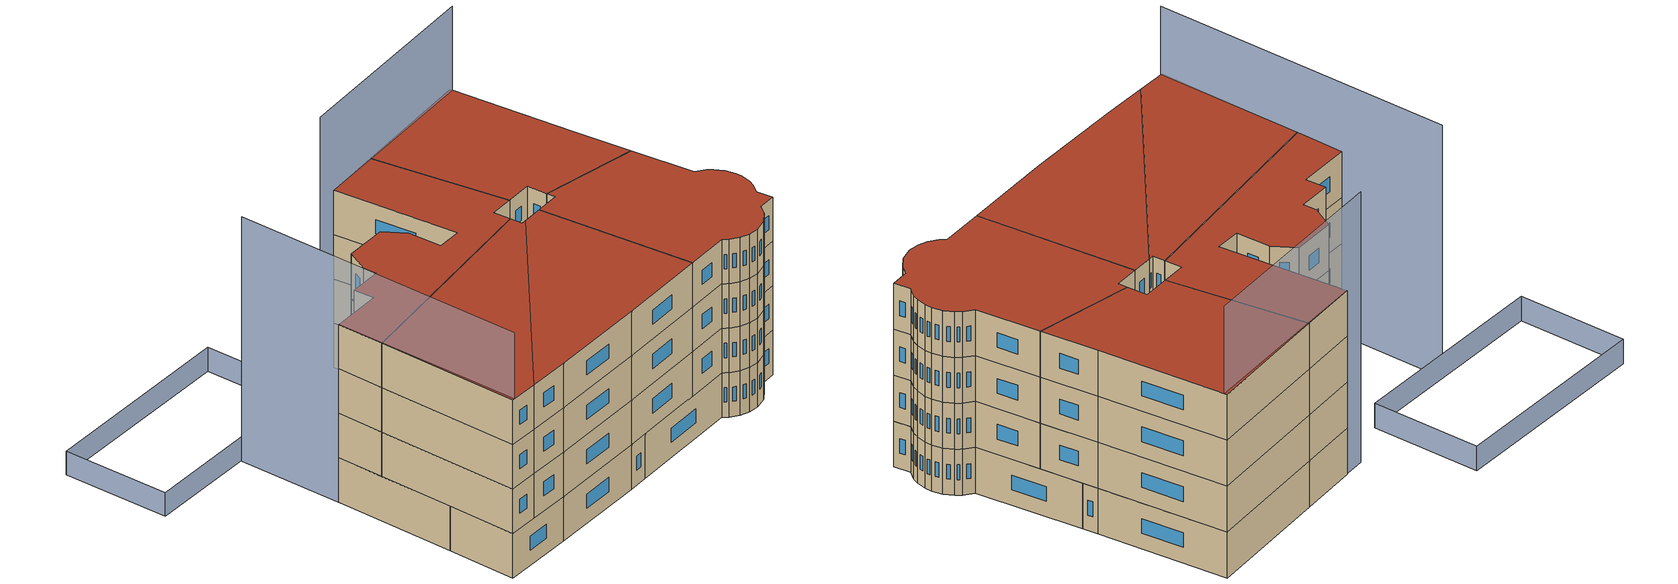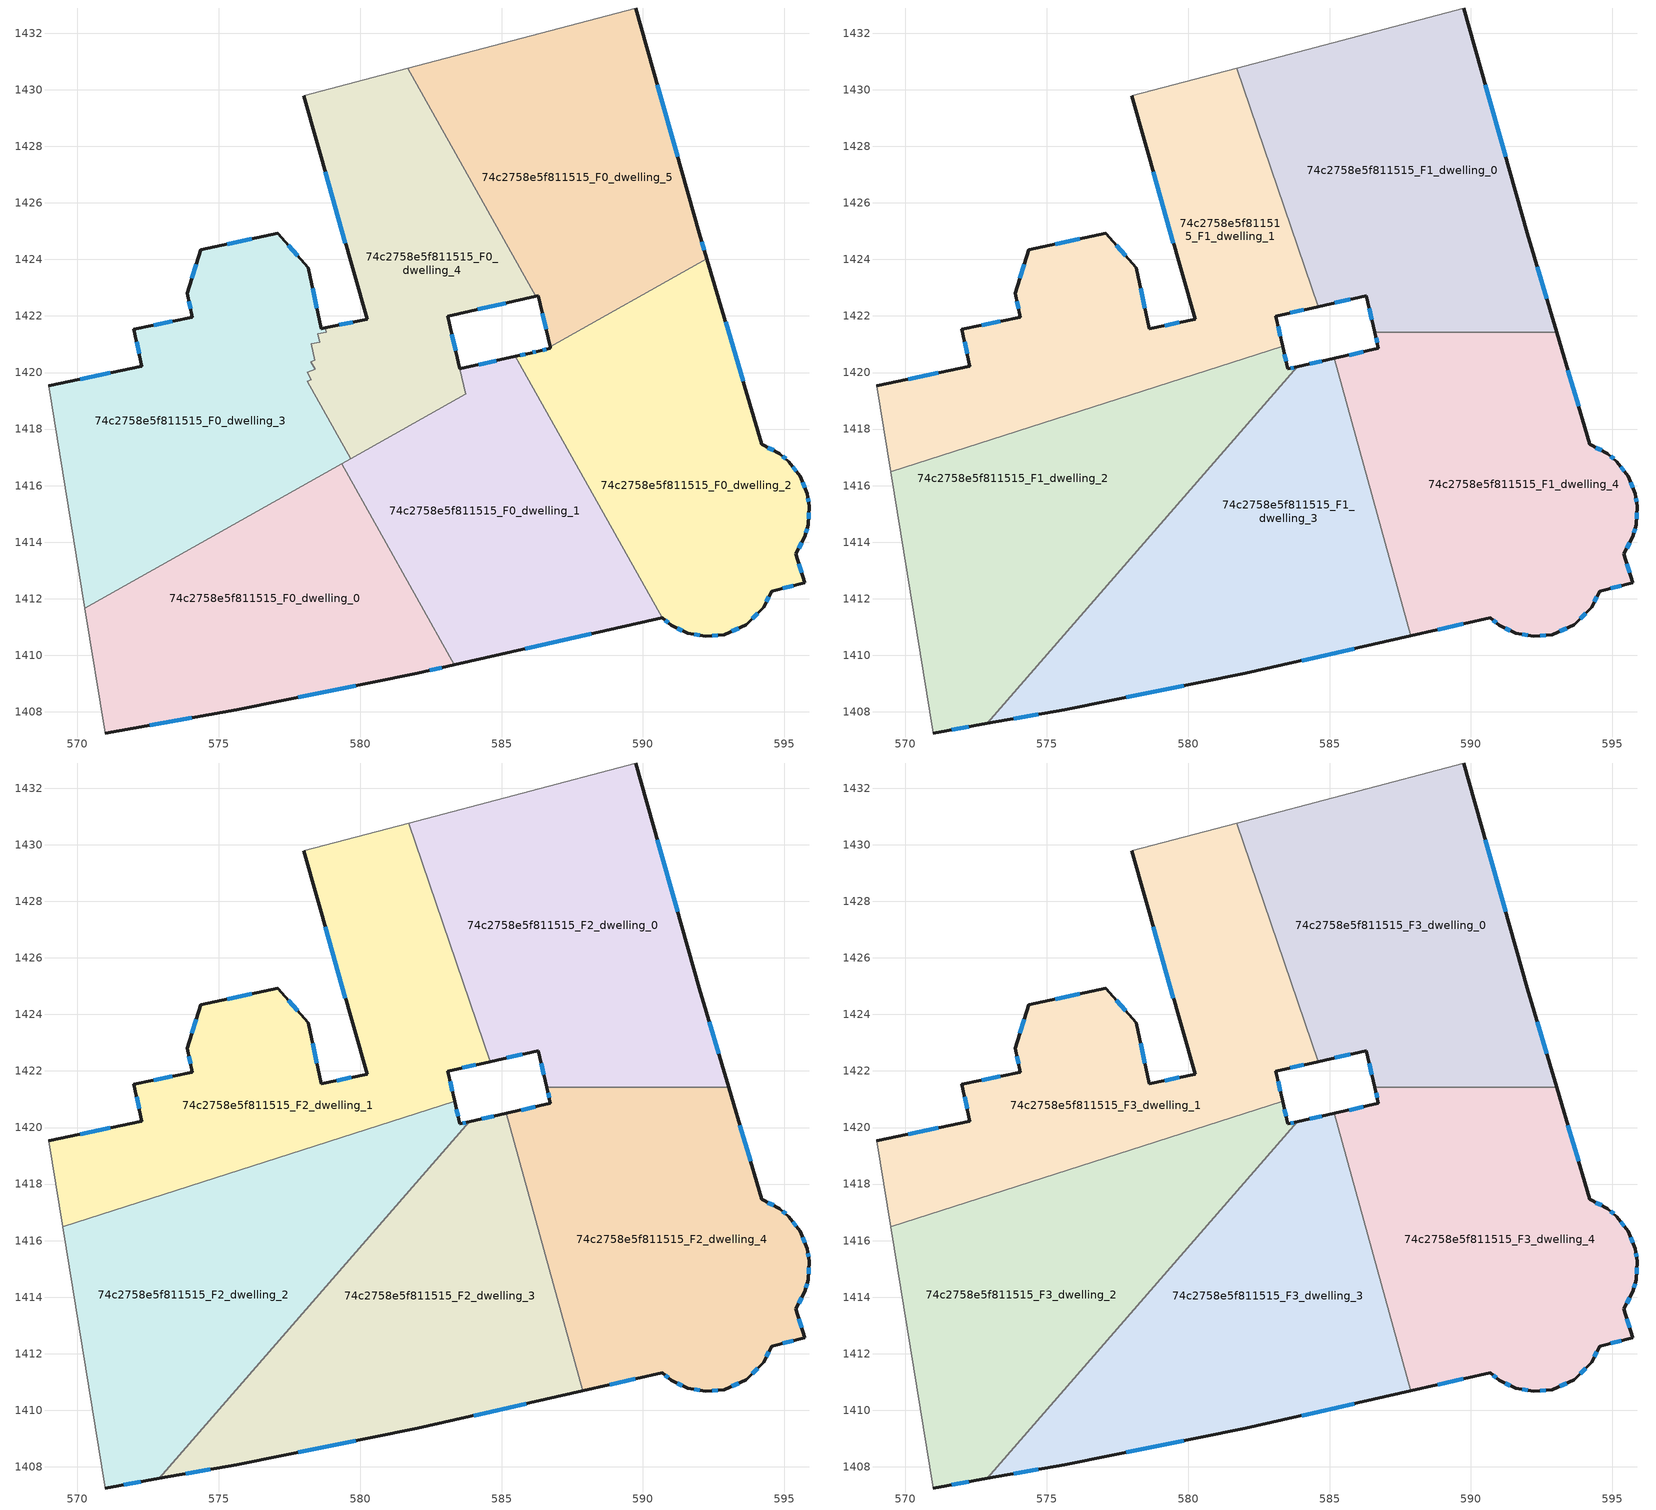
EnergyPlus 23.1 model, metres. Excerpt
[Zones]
74c2758e5f811515_F0_dwelling_0
 floor ground (EU_floor_Construction): 579.34,1416.77 583.33,1409.66 582.02,1409.36 575.63,1408.08 570.98,1407.25 570.26,1411.67 z0
 wall outside (EU_wall_Construction): 570.98,1407.25 575.63,1408.08 582.02,1409.36 583.33,1409.66 z0:3
 wall adiabatic (EU_wall_Construction): 570.26,1411.67 570.98,1407.25 z0:3
 wall to 74c2758e5f811515_F0_dwelling_1 (EU_wall_Construction): 583.33,1409.66 579.34,1416.77 z0:3
 wall to 74c2758e5f811515_F0_dwelling_3 (EU_wall_Construction): 579.34,1416.77 570.26,1411.67 z0:3
 window (EU_Window_Construction): 582.46,1409.46 582.88,1409.56 / 577.81,1408.51 579.85,1408.92 / 572.56,1407.53 574.05,1407.8 z1.02:1.98
74c2758e5f811515_F0_dwelling_1
 floor ground (EU_floor_Construction): 585.64,1420.3 590.68,1411.33 583.33,1409.66 579.34,1416.77 583.72,1419.23 583.52,1420.13 585.49,1420.57 z0
 wall outside (EU_wall_Construction): 583.33,1409.66 590.68,1411.33 / 585.49,1420.57 583.52,1420.13 z0:3
 wall to 74c2758e5f811515_F0_dwelling_2 (EU_wall_Construction): 590.68,1411.33 585.64,1420.3 585.49,1420.57 z0:3
 wall to 74c2758e5f811515_F0_dwelling_4 (EU_wall_Construction): 583.52,1420.13 583.72,1419.23 579.66,1416.95 z0:3
 wall to 74c2758e5f811515_F0_dwelling_3 (EU_wall_Construction): 579.66,1416.95 579.34,1416.77 z0:3
 window (EU_Window_Construction): 585.83,1410.23 588.18,1410.76 / 584.82,1420.42 584.19,1420.28 z1.02:1.98
74c2758e5f811515_F0_dwelling_2
 floor ground (EU_floor_Construction): 592.26,1424.03 594.21,1417.46 594.83,1417.13 595.17,1416.85 595.56,1416.33 595.81,1415.71 595.88,1415.27 595.84,1414.61 595.72,1414.19 595.4,1413.59 595.72,1412.56 594.55,1412.27 594.27,1411.69 593.66,1411.08 592.87,1410.73 592.22,1410.67 591.59,1410.78 591.01,1411.06 590.68,1411.33 585.49,1420.57 586.01,1420.69 586.3,1420.76 586.73,1420.85 586.71,1420.91 z0
 wall outside (EU_wall_Construction): 586.71,1420.91 586.73,1420.85 586.3,1420.76 586.01,1420.69 585.49,1420.57 / 590.68,1411.33 591.01,1411.06 591.59,1410.78 592.22,1410.67 592.87,1410.73 593.66,1411.08 594.27,1411.69 594.55,1412.27 595.72,1412.56 595.4,1413.59 595.72,1414.19 595.84,1414.61 595.88,1415.27 595.81,1415.71 595.56,1416.33 595.17,1416.85 594.83,1417.13 594.21,1417.46 592.26,1424.03 z0:3
 wall to 74c2758e5f811515_F0_dwelling_5 (EU_wall_Construction): 592.26,1424.03 586.71,1420.91 z0:3
 window (EU_Window_Construction): 585.83,1420.65 585.66,1420.61 / 586.2,1420.73 586.11,1420.71 / 586.58,1420.82 586.45,1420.79 / 593.55,1419.69 592.92,1421.79 / 594.62,1417.24 594.42,1417.35 / 595.05,1416.95 594.94,1417.04 / 595.43,1416.5 595.3,1416.67 / 595.72,1415.92 595.65,1416.12 / 595.86,1415.42 595.83,1415.56 / 595.86,1414.84 595.87,1415.05 / 595.76,1414.33 595.8,1414.47 / 595.51,1413.79 595.61,1413.98 / 595.61,1412.91 595.51,1413.24 / 594.95,1412.37 595.32,1412.46 / 594.36,1411.89 594.45,1412.07 / 593.86,1411.29 594.06,1411.49 / 593.14,1410.85 593.39,1410.96 / 592.44,1410.69 592.65,1410.71 / 591.81,1410.74 592.01,1410.71 / 591.21,1410.96 591.39,1410.87 / 590.79,1411.24 590.89,1411.15 z1.02:1.98
74c2758e5f811515_F0_dwelling_3
 floor ground (EU_floor_Construction): 578.16,1423.71 578.62,1421.55 578.76,1421.58 578.79,1421.43 578.5,1421.37 578.56,1421.07 578.27,1421.01 578.39,1420.43 578.26,1420.38 578.4,1420.11 578.12,1420 578.27,1419.74 578.13,1419.69 579.66,1416.95 570.26,1411.67 568.98,1419.53 572.27,1420.22 572,1421.53 574.06,1421.96 573.88,1422.8 574.37,1424.35 577.09,1424.92 z0
 wall outside (EU_wall_Construction): 578.76,1421.58 578.62,1421.55 578.16,1423.71 577.09,1424.92 574.37,1424.35 573.88,1422.8 574.06,1421.96 572,1421.53 572.27,1420.22 568.98,1419.53 z0:3
 wall to 74c2758e5f811515_F0_dwelling_4 (EU_wall_Construction): 579.66,1416.95 578.13,1419.69 578.27,1419.74 578.12,1420 578.4,1420.11 578.26,1420.38 578.39,1420.43 578.27,1421.01 578.56,1421.07 578.5,1421.37 578.79,1421.43 578.76,1421.58 z0:3
 wall adiabatic (EU_wall_Construction): 568.98,1419.53 570.26,1411.67 z0:3
 window (EU_Window_Construction): 574.2,1423.82 574.05,1423.33 / 576.16,1424.73 575.29,1424.54 / 577.8,1424.12 577.46,1424.51 / 578.46,1422.28 578.32,1422.97 / 571.15,1419.99 570.1,1419.77 / 572.09,1421.08 572.18,1420.67 / 573.36,1421.81 572.7,1421.67 / 573.94,1422.52 574,1422.25 z1.02:1.98
74c2758e5f811515_F0_dwelling_4
 floor ground (EU_floor_Construction): 581.68,1430.76 586.21,1422.69 583.1,1422 583.72,1419.23 579.66,1416.95 578.13,1419.69 578.27,1419.74 578.12,1420 578.4,1420.11 578.26,1420.38 578.39,1420.43 578.27,1421.01 578.56,1421.07 578.5,1421.37 578.79,1421.43 578.76,1421.58 580.24,1421.89 578,1429.79 z0
 wall outside (EU_wall_Construction): 578,1429.79 580.24,1421.89 578.76,1421.58 / 583.52,1420.13 583.1,1422 586.21,1422.69 z0:3
 wall adiabatic (EU_wall_Construction): 581.68,1430.76 578,1429.79 z0:3
 wall to 74c2758e5f811515_F0_dwelling_5 (EU_wall_Construction): 586.21,1422.69 581.68,1430.76 z0:3
 window (EU_Window_Construction): 579.74,1421.78 579.27,1421.68 / 578.76,1427.1 579.48,1424.58 / 584.16,1422.23 585.15,1422.46 / 583.38,1420.76 583.24,1421.36 z1.02:1.98
74c2758e5f811515_F0_dwelling_5
 floor ground (EU_floor_Construction): 589.75,1432.89 591.99,1424.93 592.26,1424.03 586.71,1420.91 586.31,1422.71 586.21,1422.69 581.68,1430.76 z0
 wall outside (EU_wall_Construction): 592.26,1424.03 591.99,1424.93 589.75,1432.89 / 586.21,1422.69 586.31,1422.71 586.71,1420.91 z0:3
 wall adiabatic (EU_wall_Construction): 589.75,1432.89 581.68,1430.76 z0:3
 window (EU_Window_Construction): 591.23,1427.64 590.51,1430.18 / 592.17,1424.33 592.09,1424.62 / 586.44,1422.1 586.57,1421.52 z1.02:1.98
74c2758e5f811515_F1_dwelling_0
 floor to 74c2758e5f811515_F0_dwelling_5 (EU_floor_Construction): 589.75,1432.89 591.99,1424.93 592.26,1424.02 587.63,1421.42 586.6,1421.42 586.31,1422.71 586.21,1422.69 581.77,1430.6 581.71,1430.77 z3
 floor to 74c2758e5f811515_F0_dwelling_2 (EU_floor_Construction): 592.26,1424.02 593.03,1421.42 587.63,1421.42 z3
 floor to 74c2758e5f811515_F0_dwelling_4 (EU_floor_Construction): 581.77,1430.6 586.21,1422.69 584.6,1422.33 z3
 wall outside (EU_wall_Construction): 593.03,1421.42 591.99,1424.93 589.75,1432.89 / 584.6,1422.33 586.31,1422.71 586.6,1421.42 z3:6
 wall to 74c2758e5f811515_F1_dwelling_4 (EU_wall_Construction): 586.6,1421.42 593.03,1421.42 z3:6
 wall to 74c2758e5f811515_F1_dwelling_1 (EU_wall_Construction): 581.71,1430.77 584.6,1422.33 z3:6
 wall adiabatic (EU_wall_Construction): 589.75,1432.89 581.71,1430.77 z3:6
 window (EU_Window_Construction): 592.68,1422.62 592.35,1423.74 / 586.4,1422.27 586.5,1421.86 / 585.18,1422.46 585.72,1422.58 / 591.23,1427.64 590.51,1430.18 z4.02:4.98
74c2758e5f811515_F1_dwelling_1
 floor to 74c2758e5f811515_F0_dwelling_4 (EU_floor_Construction): 581.77,1430.6 584.6,1422.33 583.1,1422 583.34,1420.92 578.33,1419.32 578.13,1419.69 578.27,1419.74 578.12,1420 578.4,1420.11 578.26,1420.38 578.39,1420.43 578.27,1421.01 578.56,1421.07 578.5,1421.37 578.79,1421.43 578.76,1421.58 580.24,1421.89 578,1429.79 581.68,1430.76 z3
 floor to 74c2758e5f811515_F0_dwelling_3 (EU_floor_Construction): 578.16,1423.71 578.62,1421.55 578.76,1421.58 578.79,1421.43 578.5,1421.37 578.56,1421.07 578.27,1421.01 578.39,1420.43 578.26,1420.38 578.4,1420.11 578.12,1420 578.27,1419.74 578.13,1419.69 578.33,1419.32 569.47,1416.5 568.98,1419.53 572.27,1420.22 572,1421.53 574.06,1421.96 573.88,1422.8 574.37,1424.35 577.09,1424.92 z3
 wall outside (EU_wall_Construction): 578,1429.79 580.24,1421.89 578.62,1421.55 578.16,1423.71 577.09,1424.92 574.37,1424.35 573.88,1422.8 574.06,1421.96 572,1421.53 572.27,1420.22 568.98,1419.53 / 583.34,1420.92 583.1,1422 584.6,1422.33 z3:6
 wall adiabatic (EU_wall_Construction): 581.71,1430.77 578,1429.79 / 568.98,1419.53 569.47,1416.5 z3:6
 wall to 74c2758e5f811515_F1_dwelling_2 (EU_wall_Construction): 569.47,1416.5 583.34,1420.92 z3:6
 window (EU_Window_Construction): 572.09,1421.08 572.18,1420.67 / 573.36,1421.81 572.7,1421.67 / 573.94,1422.52 574,1422.25 / 574.2,1423.82 574.05,1423.33 / 576.16,1424.73 575.29,1424.54 / 577.8,1424.12 577.46,1424.51 / 578.46,1422.28 578.32,1422.97 / 579.69,1421.77 579.17,1421.66 / 578.76,1427.1 579.48,1424.58 / 583.61,1422.11 584.09,1422.22 / 583.26,1421.29 583.18,1421.63 / 571.15,1419.99 570.1,1419.77 z4.02:4.98
74c2758e5f811515_F1_dwelling_2
 floor to 74c2758e5f811515_F0_dwelling_0 (EU_floor_Construction): 579.34,1416.77 579.94,1415.7 572.89,1407.59 570.98,1407.25 570.26,1411.67 z3
 floor to 74c2758e5f811515_F0_dwelling_4 (EU_floor_Construction): 583.34,1420.92 583.57,1419.88 582.32,1418.44 579.66,1416.95 578.33,1419.32 z3
 floor to 74c2758e5f811515_F0_dwelling_1 (EU_floor_Construction): 582.32,1418.44 579.94,1415.7 579.34,1416.77 z3; 583.85,1420.2 583.58,1419.89 583.52,1420.13 z3
 floor to 74c2758e5f811515_F0_dwelling_3 (EU_floor_Construction): 578.33,1419.32 579.66,1416.95 570.26,1411.67 569.47,1416.5 z3
 wall outside (EU_wall_Construction): 583.85,1420.2 583.52,1420.13 583.34,1420.92 / 570.98,1407.25 572.89,1407.59 z3:6
 wall to 74c2758e5f811515_F1_dwelling_3 (EU_wall_Construction): 572.89,1407.59 583.85,1420.2 z3:6
 wall adiabatic (EU_wall_Construction): 569.47,1416.5 570.98,1407.25 z3:6
 window (EU_Window_Construction): 583.46,1420.4 583.4,1420.65 / 583.74,1420.17 583.63,1420.15 / 571.63,1407.37 572.24,1407.47 z4.02:4.98
74c2758e5f811515_F1_dwelling_3
 floor to 74c2758e5f811515_F0_dwelling_1 (EU_floor_Construction): 585.17,1420.5 587.87,1410.69 583.33,1409.66 579.94,1415.7 582.32,1418.44 583.72,1419.23 583.58,1419.89 583.85,1420.2 z3
 floor to 74c2758e5f811515_F0_dwelling_0 (EU_floor_Construction): 579.94,1415.7 583.33,1409.66 582.02,1409.36 575.63,1408.08 572.89,1407.59 z3
 floor to 74c2758e5f811515_F0_dwelling_4 (EU_floor_Construction): 583.57,1419.88 583.72,1419.23 582.32,1418.44 z3
 wall outside (EU_wall_Construction): 572.89,1407.59 575.63,1408.08 582.02,1409.36 587.87,1410.69 / 585.17,1420.5 583.85,1420.2 z3:6
 wall to 74c2758e5f811515_F1_dwelling_4 (EU_wall_Construction): 587.87,1410.69 585.17,1420.5 z3:6
 window (EU_Window_Construction): 573.82,1407.76 574.7,1407.91 / 584.72,1420.4 584.3,1420.3 / 584.01,1409.81 585.88,1410.24 / 577.81,1408.51 579.85,1408.92 z4.02:4.98
74c2758e5f811515_F1_dwelling_4
 floor to 74c2758e5f811515_F0_dwelling_2 (EU_floor_Construction): 593.03,1421.42 594.21,1417.46 594.83,1417.13 595.17,1416.85 595.56,1416.33 595.81,1415.71 595.88,1415.27 595.84,1414.61 595.72,1414.19 595.4,1413.59 595.72,1412.56 594.55,1412.27 594.27,1411.69 593.66,1411.08 592.87,1410.73 592.22,1410.67 591.59,1410.78 591.01,1411.06 590.68,1411.33 585.49,1420.57 586.01,1420.69 586.3,1420.76 586.73,1420.85 586.71,1420.91 587.63,1421.42 z3
 floor to 74c2758e5f811515_F0_dwelling_5 (EU_floor_Construction): 587.63,1421.42 586.71,1420.91 586.6,1421.42 z3
 floor to 74c2758e5f811515_F0_dwelling_1 (EU_floor_Construction): 585.64,1420.3 590.68,1411.33 587.87,1410.69 585.17,1420.5 585.49,1420.57 z3
 wall outside (EU_wall_Construction): 587.87,1410.69 590.68,1411.33 591.01,1411.06 591.59,1410.78 592.22,1410.67 592.87,1410.73 593.66,1411.08 594.27,1411.69 594.55,1412.27 595.72,1412.56 595.4,1413.59 595.72,1414.19 595.84,1414.61 595.88,1415.27 595.81,1415.71 595.56,1416.33 595.17,1416.85 594.83,1417.13 594.21,1417.46 593.03,1421.42 / 586.6,1421.42 586.73,1420.85 585.17,1420.5 z3:6
 window (EU_Window_Construction): 591.81,1410.74 592.01,1410.71 / 591.21,1410.96 591.39,1410.87 / 590.79,1411.24 590.89,1411.15 / 588.83,1410.91 589.72,1411.11 / 586.2,1420.73 585.7,1420.62 / 586.64,1421.23 586.68,1421.05 / 593.81,1418.81 593.43,1420.07 / 594.62,1417.24 594.42,1417.35 / 595.05,1416.95 594.94,1417.04 / 595.43,1416.5 595.3,1416.67 / 595.72,1415.92 595.65,1416.12 / 595.86,1415.42 595.83,1415.56 / 595.86,1414.84 595.87,1415.05 / 595.76,1414.33 595.8,1414.47 / 595.51,1413.79 595.61,1413.98 / 595.61,1412.91 595.51,1413.24 / 594.95,1412.37 595.32,1412.46 / 594.36,1411.89 594.45,1412.07 / 593.86,1411.29 594.06,1411.49 / 593.14,1410.85 593.39,1410.96 / 592.44,1410.69 592.65,1410.71 z4.02:4.98
74c2758e5f811515_F2_dwelling_0
 floor to 74c2758e5f811515_F1_dwelling_0 (EU_floor_Construction): 589.75,1432.89 591.99,1424.93 593.03,1421.42 586.6,1421.42 586.31,1422.71 584.6,1422.33 581.71,1430.77 z6
 wall outside (EU_wall_Construction): 593.03,1421.42 591.99,1424.93 589.75,1432.89 / 584.6,1422.33 586.31,1422.71 586.6,1421.42 z6:9
 wall to 74c2758e5f811515_F2_dwelling_4 (EU_wall_Construction): 586.6,1421.42 593.03,1421.42 z6:9
 wall to 74c2758e5f811515_F2_dwelling_1 (EU_wall_Construction): 581.71,1430.77 584.6,1422.33 z6:9
 wall adiabatic (EU_wall_Construction): 589.75,1432.89 581.71,1430.77 z6:9
 window (EU_Window_Construction): 592.68,1422.62 592.35,1423.74 / 586.4,1422.27 586.5,1421.86 / 585.18,1422.46 585.72,1422.58 / 591.23,1427.64 590.51,1430.18 z7.02:7.98
74c2758e5f811515_F2_dwelling_1
 floor to 74c2758e5f811515_F1_dwelling_1 (EU_floor_Construction): 581.71,1430.77 584.6,1422.33 583.1,1422 583.34,1420.92 569.47,1416.5 568.98,1419.53 572.27,1420.22 572,1421.53 574.06,1421.96 573.88,1422.8 574.37,1424.35 577.09,1424.92 578.16,1423.71 578.62,1421.55 580.24,1421.89 578,1429.79 z6
 wall outside (EU_wall_Construction): 578,1429.79 580.24,1421.89 578.62,1421.55 578.16,1423.71 577.09,1424.92 574.37,1424.35 573.88,1422.8 574.06,1421.96 572,1421.53 572.27,1420.22 568.98,1419.53 / 583.34,1420.92 583.1,1422 584.6,1422.33 z6:9
 wall adiabatic (EU_wall_Construction): 581.71,1430.77 578,1429.79 / 568.98,1419.53 569.47,1416.5 z6:9
 wall to 74c2758e5f811515_F2_dwelling_2 (EU_wall_Construction): 569.47,1416.5 583.34,1420.92 z6:9
 window (EU_Window_Construction): 572.09,1421.08 572.18,1420.67 / 573.36,1421.81 572.7,1421.67 / 573.94,1422.52 574,1422.25 / 574.2,1423.82 574.05,1423.33 / 576.16,1424.73 575.29,1424.54 / 577.8,1424.12 577.46,1424.51 / 578.46,1422.28 578.32,1422.97 / 579.69,1421.77 579.17,1421.66 / 578.76,1427.1 579.48,1424.58 / 583.61,1422.11 584.09,1422.22 / 583.26,1421.29 583.18,1421.63 / 571.15,1419.99 570.1,1419.77 z7.02:7.98
74c2758e5f811515_F2_dwelling_2
 floor to 74c2758e5f811515_F1_dwelling_2 (EU_floor_Construction): 583.34,1420.92 583.52,1420.13 583.85,1420.2 572.89,1407.59 570.98,1407.25 569.47,1416.5 z6
 wall outside (EU_wall_Construction): 583.85,1420.2 583.52,1420.13 583.34,1420.92 / 570.98,1407.25 572.89,1407.59 z6:9
 wall to 74c2758e5f811515_F2_dwelling_3 (EU_wall_Construction): 572.89,1407.59 583.85,1420.2 z6:9
 wall adiabatic (EU_wall_Construction): 569.47,1416.5 570.98,1407.25 z6:9
 window (EU_Window_Construction): 583.46,1420.4 583.4,1420.65 / 583.74,1420.17 583.63,1420.15 / 571.63,1407.37 572.24,1407.47 z7.02:7.98
74c2758e5f811515_F2_dwelling_3
 floor to 74c2758e5f811515_F1_dwelling_3 (EU_floor_Construction): 585.17,1420.5 587.87,1410.69 582.02,1409.36 575.63,1408.08 572.89,1407.59 583.85,1420.2 z6
 wall outside (EU_wall_Construction): 572.89,1407.59 575.63,1408.08 582.02,1409.36 587.87,1410.69 / 585.17,1420.5 583.85,1420.2 z6:9
 wall to 74c2758e5f811515_F2_dwelling_4 (EU_wall_Construction): 587.87,1410.69 585.17,1420.5 z6:9
 window (EU_Window_Construction): 573.82,1407.76 574.7,1407.91 / 584.72,1420.4 584.3,1420.3 / 584.01,1409.81 585.88,1410.24 / 577.81,1408.51 579.85,1408.92 z7.02:7.98
74c2758e5f811515_F2_dwelling_4
 floor to 74c2758e5f811515_F1_dwelling_4 (EU_floor_Construction): 593.03,1421.42 594.21,1417.46 594.83,1417.13 595.17,1416.85 595.56,1416.33 595.81,1415.71 595.88,1415.27 595.84,1414.61 595.72,1414.19 595.4,1413.59 595.72,1412.56 594.55,1412.27 594.27,1411.69 593.66,1411.08 592.87,1410.73 592.22,1410.67 591.59,1410.78 591.01,1411.06 590.68,1411.33 587.87,1410.69 585.17,1420.5 586.73,1420.85 586.6,1421.42 z6
 wall outside (EU_wall_Construction): 587.87,1410.69 590.68,1411.33 591.01,1411.06 591.59,1410.78 592.22,1410.67 592.87,1410.73 593.66,1411.08 594.27,1411.69 594.55,1412.27 595.72,1412.56 595.4,1413.59 595.72,1414.19 595.84,1414.61 595.88,1415.27 595.81,1415.71 595.56,1416.33 595.17,1416.85 594.83,1417.13 594.21,1417.46 593.03,1421.42 / 586.6,1421.42 586.73,1420.85 585.17,1420.5 z6:9
 window (EU_Window_Construction): 591.81,1410.74 592.01,1410.71 / 591.21,1410.96 591.39,1410.87 / 590.79,1411.24 590.89,1411.15 / 588.83,1410.91 589.72,1411.11 / 586.2,1420.73 585.7,1420.62 / 586.64,1421.23 586.68,1421.05 / 593.81,1418.81 593.43,1420.07 / 594.62,1417.24 594.42,1417.35 / 595.05,1416.95 594.94,1417.04 / 595.43,1416.5 595.3,1416.67 / 595.72,1415.92 595.65,1416.12 / 595.86,1415.42 595.83,1415.56 / 595.86,1414.84 595.87,1415.05 / 595.76,1414.33 595.8,1414.47 / 595.51,1413.79 595.61,1413.98 / 595.61,1412.91 595.51,1413.24 / 594.95,1412.37 595.32,1412.46 / 594.36,1411.89 594.45,1412.07 / 593.86,1411.29 594.06,1411.49 / 593.14,1410.85 593.39,1410.96 / 592.44,1410.69 592.65,1410.71 z7.02:7.98
74c2758e5f811515_F3_dwelling_0
 floor to 74c2758e5f811515_F2_dwelling_0 (EU_floor_Construction): 589.75,1432.89 591.99,1424.93 593.03,1421.42 586.6,1421.42 586.31,1422.71 584.6,1422.33 581.71,1430.77 z9
 wall outside (EU_wall_Construction): 593.03,1421.42 591.99,1424.93 589.75,1432.89 / 584.6,1422.33 586.31,1422.71 586.6,1421.42 z9:12
 wall to 74c2758e5f811515_F3_dwelling_4 (EU_wall_Construction): 586.6,1421.42 593.03,1421.42 z9:12
 wall to 74c2758e5f811515_F3_dwelling_1 (EU_wall_Construction): 581.71,1430.77 584.6,1422.33 z9:12
 wall adiabatic (EU_wall_Construction): 589.75,1432.89 581.71,1430.77 z9:12
 window (EU_Window_Construction): 592.68,1422.62 592.35,1423.74 / 586.4,1422.27 586.5,1421.86 / 585.18,1422.46 585.72,1422.58 / 591.23,1427.64 590.51,1430.18 z10.02:10.98
 roof outside (EU_roof_Construction): 593.03,1421.42 591.99,1424.93 589.75,1432.89 581.71,1430.77 584.6,1422.33 586.31,1422.71 586.6,1421.42 z12
74c2758e5f811515_F3_dwelling_1
 floor to 74c2758e5f811515_F2_dwelling_1 (EU_floor_Construction): 581.71,1430.77 584.6,1422.33 583.1,1422 583.34,1420.92 569.47,1416.5 568.98,1419.53 572.27,1420.22 572,1421.53 574.06,1421.96 573.88,1422.8 574.37,1424.35 577.09,1424.92 578.16,1423.71 578.62,1421.55 580.24,1421.89 578,1429.79 z9
 wall outside (EU_wall_Construction): 578,1429.79 580.24,1421.89 578.62,1421.55 578.16,1423.71 577.09,1424.92 574.37,1424.35 573.88,1422.8 574.06,1421.96 572,1421.53 572.27,1420.22 568.98,1419.53 / 583.34,1420.92 583.1,1422 584.6,1422.33 z9:12
 wall adiabatic (EU_wall_Construction): 581.71,1430.77 578,1429.79 / 568.98,1419.53 569.47,1416.5 z9:12
 wall to 74c2758e5f811515_F3_dwelling_2 (EU_wall_Construction): 569.47,1416.5 583.34,1420.92 z9:12
 window (EU_Window_Construction): 572.09,1421.08 572.18,1420.67 / 573.36,1421.81 572.7,1421.67 / 573.94,1422.52 574,1422.25 / 574.2,1423.82 574.05,1423.33 / 576.16,1424.73 575.29,1424.54 / 577.8,1424.12 577.46,1424.51 / 578.46,1422.28 578.32,1422.97 / 579.69,1421.77 579.17,1421.66 / 578.76,1427.1 579.48,1424.58 / 583.61,1422.11 584.09,1422.22 / 583.26,1421.29 583.18,1421.63 / 571.15,1419.99 570.1,1419.77 z10.02:10.98
 roof outside (EU_roof_Construction): 583.34,1420.92 583.1,1422 584.6,1422.33 581.71,1430.77 578,1429.79 580.24,1421.89 578.62,1421.55 578.16,1423.71 577.09,1424.92 574.37,1424.35 573.88,1422.8 574.06,1421.96 572,1421.53 572.27,1420.22 568.98,1419.53 569.47,1416.5 z12
74c2758e5f811515_F3_dwelling_2
 floor to 74c2758e5f811515_F2_dwelling_2 (EU_floor_Construction): 583.34,1420.92 583.52,1420.13 583.85,1420.2 572.89,1407.59 570.98,1407.25 569.47,1416.5 z9
 wall outside (EU_wall_Construction): 583.85,1420.2 583.52,1420.13 583.34,1420.92 / 570.98,1407.25 572.89,1407.59 z9:12
 wall to 74c2758e5f811515_F3_dwelling_3 (EU_wall_Construction): 572.89,1407.59 583.85,1420.2 z9:12
 wall adiabatic (EU_wall_Construction): 569.47,1416.5 570.98,1407.25 z9:12
 window (EU_Window_Construction): 583.46,1420.4 583.4,1420.65 / 583.74,1420.17 583.63,1420.15 / 571.63,1407.37 572.24,1407.47 z10.02:10.98
 roof outside (EU_roof_Construction): 572.89,1407.59 583.85,1420.2 583.52,1420.13 583.34,1420.92 569.47,1416.5 570.98,1407.25 z12
74c2758e5f811515_F3_dwelling_3
 floor to 74c2758e5f811515_F2_dwelling_3 (EU_floor_Construction): 585.17,1420.5 587.87,1410.69 582.02,1409.36 575.63,1408.08 572.89,1407.59 583.85,1420.2 z9
 wall outside (EU_wall_Construction): 572.89,1407.59 575.63,1408.08 582.02,1409.36 587.87,1410.69 / 585.17,1420.5 583.85,1420.2 z9:12
 wall to 74c2758e5f811515_F3_dwelling_4 (EU_wall_Construction): 587.87,1410.69 585.17,1420.5 z9:12
 window (EU_Window_Construction): 573.82,1407.76 574.7,1407.91 / 584.72,1420.4 584.3,1420.3 / 584.01,1409.81 585.88,1410.24 / 577.81,1408.51 579.85,1408.92 z10.02:10.98
 roof outside (EU_roof_Construction): 587.87,1410.69 585.17,1420.5 583.85,1420.2 572.89,1407.59 575.63,1408.08 582.02,1409.36 z12
74c2758e5f811515_F3_dwelling_4
 floor to 74c2758e5f811515_F2_dwelling_4 (EU_floor_Construction): 593.03,1421.42 594.21,1417.46 594.83,1417.13 595.17,1416.85 595.56,1416.33 595.81,1415.71 595.88,1415.27 595.84,1414.61 595.72,1414.19 595.4,1413.59 595.72,1412.56 594.55,1412.27 594.27,1411.69 593.66,1411.08 592.87,1410.73 592.22,1410.67 591.59,1410.78 591.01,1411.06 590.68,1411.33 587.87,1410.69 585.17,1420.5 586.73,1420.85 586.6,1421.42 z9
 wall outside (EU_wall_Construction): 587.87,1410.69 590.68,1411.33 591.01,1411.06 591.59,1410.78 592.22,1410.67 592.87,1410.73 593.66,1411.08 594.27,1411.69 594.55,1412.27 595.72,1412.56 595.4,1413.59 595.72,1414.19 595.84,1414.61 595.88,1415.27 595.81,1415.71 595.56,1416.33 595.17,1416.85 594.83,1417.13 594.21,1417.46 593.03,1421.42 / 586.6,1421.42 586.73,1420.85 585.17,1420.5 z9:12
 window (EU_Window_Construction): 591.81,1410.74 592.01,1410.71 / 591.21,1410.96 591.39,1410.87 / 590.79,1411.24 590.89,1411.15 / 588.83,1410.91 589.72,1411.11 / 586.2,1420.73 585.7,1420.62 / 586.64,1421.23 586.68,1421.05 / 593.81,1418.81 593.43,1420.07 / 594.62,1417.24 594.42,1417.35 / 595.05,1416.95 594.94,1417.04 / 595.43,1416.5 595.3,1416.67 / 595.72,1415.92 595.65,1416.12 / 595.86,1415.42 595.83,1415.56 / 595.86,1414.84 595.87,1415.05 / 595.76,1414.33 595.8,1414.47 / 595.51,1413.79 595.61,1413.98 / 595.61,1412.91 595.51,1413.24 / 594.95,1412.37 595.32,1412.46 / 594.36,1411.89 594.45,1412.07 / 593.86,1411.29 594.06,1411.49 / 593.14,1410.85 593.39,1410.96 / 592.44,1410.69 592.65,1410.71 z10.02:10.98
 roof outside (EU_roof_Construction): 595.72,1412.56 595.4,1413.59 595.72,1414.19 595.84,1414.61 595.88,1415.27 595.81,1415.71 595.56,1416.33 595.17,1416.85 594.83,1417.13 594.21,1417.46 593.03,1421.42 586.6,1421.42 586.73,1420.85 585.17,1420.5 587.87,1410.69 590.68,1411.33 591.01,1411.06 591.59,1410.78 592.22,1410.67 592.87,1410.73 593.66,1411.08 594.27,1411.69 594.55,1412.27 z12
shading: 567.77,1426.29 571.12,1407.28 z0:16.5; 573.83,1427.46 560.83,1425.09 / 560.83,1425.09 559.57,1431.96 / 559.57,1431.96 572.57,1434.33 / 572.57,1434.33 573.83,1427.46 z0:1.6; 589.79,1432.73 576.67,1429.44 z0:17.7
[Building]
EU S2 Campaign: North Axis=0; Terrain=City; Solar Distribution=FullExterior
[Site:Location]
Vienna: Latitude=48; Longitude=16.5; Time Zone=1; Elevation=183
[SizingPeriod:WeatherFileDays]
AnnualSizingPeriod: Begin Month=1; Begin Day of Month=1; End Month=12; End Day of Month=31; Day of Week for Start Day=Monday; Use Weather File Daylight Saving Period=No; Use Weather File Rain and Snow Indicators=No
[MATERIAL]
EU_InternalMass_Material: Roughness=MediumRough; Thickness=0.1; Conductivity=1; Density=1800; Specific Heat=900; Thermal Absorptance=0.9; Solar Absorptance=0.7; Visible Absorptance=0.7
[MATERIAL:NOMASS] Roughness=MediumRough; Thermal Absorptance=0.9; Solar Absorptance=0.7; Visible Absorptance=0.7
Name | Thermal Resistance
EU_wall_NoMass | 0.942466
EU_roof_NoMass | 0.551687
EU_floor_NoMass | 0.66527
[WINDOWMATERIAL:SIMPLEGLAZINGSYSTEM]
EU_Window_SimpleGlazing: UFactor=2.03367; Solar Heat Gain Coefficient=0.65; Visible Transmittance=0.65
[CONSTRUCTION]
EU_wall_Construction: EU_wall_NoMass
EU_roof_Construction: EU_roof_NoMass
EU_floor_Construction: EU_floor_NoMass
EU_Window_Construction: EU_Window_SimpleGlazing
EU_InternalMass_Construction: EU_InternalMass_Material
[ZONE] Type=1; Multiplier=1; Ceiling Height=autocalculate; Floor Area=autocalculate; Part of Total Floor Area=Yes
Name | Volume
74c2758e5f811515_F0_dwelling_0 | 213.591
74c2758e5f811515_F1_dwelling_0; 74c2758e5f811515_F2_dwelling_0; 74c2758e5f811515_F3_dwelling_0 | 256.309
74c2758e5f811515_F0_dwelling_1 | 203.626
74c2758e5f811515_F1_dwelling_1; 74c2758e5f811515_F2_dwelling_1; 74c2758e5f811515_F3_dwelling_1 | 256.272
74c2758e5f811515_F0_dwelling_2 | 227.795
74c2758e5f811515_F1_dwelling_2; 74c2758e5f811515_F2_dwelling_2; 74c2758e5f811515_F3_dwelling_2 | 256.326
74c2758e5f811515_F0_dwelling_3 | 236.956
74c2758e5f811515_F1_dwelling_3; 74c2758e5f811515_F2_dwelling_3; 74c2758e5f811515_F3_dwelling_3 | 256.274
74c2758e5f811515_F0_dwelling_4 | 184.995
74c2758e5f811515_F1_dwelling_4; 74c2758e5f811515_F2_dwelling_4; 74c2758e5f811515_F3_dwelling_4 | 256.317
74c2758e5f811515_F0_dwelling_5 | 214.526
[INTERNALMASS] Construction=EU_InternalMass_Construction
Name | Zone or ZoneList | Surface Area
74c2758e5f811515_F0_dwelling_0_EU_InternalMass | 74c2758e5f811515_F0_dwelling_0 | 71.1976
74c2758e5f811515_F0_dwelling_1_EU_InternalMass | 74c2758e5f811515_F0_dwelling_1 | 67.8744
74c2758e5f811515_F0_dwelling_2_EU_InternalMass | 74c2758e5f811515_F0_dwelling_2 | 75.9346
74c2758e5f811515_F0_dwelling_3_EU_InternalMass | 74c2758e5f811515_F0_dwelling_3 | 78.9866
74c2758e5f811515_F0_dwelling_4_EU_InternalMass | 74c2758e5f811515_F0_dwelling_4 | 61.6701
74c2758e5f811515_F0_dwelling_5_EU_InternalMass | 74c2758e5f811515_F0_dwelling_5 | 71.5107
74c2758e5f811515_F1_dwelling_0_EU_InternalMass | 74c2758e5f811515_F1_dwelling_0 | 85.4361
74c2758e5f811515_F1_dwelling_1_EU_InternalMass | 74c2758e5f811515_F1_dwelling_1 | 85.4243
74c2758e5f811515_F1_dwelling_2_EU_InternalMass | 74c2758e5f811515_F1_dwelling_2 | 85.4415
74c2758e5f811515_F1_dwelling_3_EU_InternalMass | 74c2758e5f811515_F1_dwelling_3 | 85.4244
74c2758e5f811515_F1_dwelling_4_EU_InternalMass | 74c2758e5f811515_F1_dwelling_4 | 85.4394
74c2758e5f811515_F2_dwelling_0_EU_InternalMass | 74c2758e5f811515_F2_dwelling_0 | 85.4361
74c2758e5f811515_F2_dwelling_1_EU_InternalMass | 74c2758e5f811515_F2_dwelling_1 | 85.4243
74c2758e5f811515_F2_dwelling_2_EU_InternalMass | 74c2758e5f811515_F2_dwelling_2 | 85.4415
74c2758e5f811515_F2_dwelling_3_EU_InternalMass | 74c2758e5f811515_F2_dwelling_3 | 85.4244
74c2758e5f811515_F2_dwelling_4_EU_InternalMass | 74c2758e5f811515_F2_dwelling_4 | 85.4394
74c2758e5f811515_F3_dwelling_0_EU_InternalMass | 74c2758e5f811515_F3_dwelling_0 | 85.4361
74c2758e5f811515_F3_dwelling_1_EU_InternalMass | 74c2758e5f811515_F3_dwelling_1 | 85.4243
74c2758e5f811515_F3_dwelling_2_EU_InternalMass | 74c2758e5f811515_F3_dwelling_2 | 85.4415
74c2758e5f811515_F3_dwelling_3_EU_InternalMass | 74c2758e5f811515_F3_dwelling_3 | 85.4244
74c2758e5f811515_F3_dwelling_4_EU_InternalMass | 74c2758e5f811515_F3_dwelling_4 | 85.4394
[OTHEREQUIPMENT] Fuel Type=Electricity; Design Level Calculation Method=Watts/Area; Power per Zone Floor Area=1; Fraction Latent=0; Fraction Radiant=0; Fraction Lost=0; Carbon Dioxide Generation Rate=0; EndUse Subcategory=EU_Step8_InternalGains
Name | Zone or ZoneList or Space or SpaceList | Schedule
EU_Step8_InternalGain_74c2758e5f811515_F0_dwelling_0_f000 | 74c2758e5f811515_F0_dwelling_0 | EU_Step8_GainSchedule_74c2758e5f811515_F0_dwelling_0_f000
EU_Step8_InternalGain_74c2758e5f811515_F0_dwelling_1_f000 | 74c2758e5f811515_F0_dwelling_1 | EU_Step8_GainSchedule_74c2758e5f811515_F0_dwelling_1_f000
EU_Step8_InternalGain_74c2758e5f811515_F0_dwelling_2_f000 | 74c2758e5f811515_F0_dwelling_2 | EU_Step8_GainSchedule_74c2758e5f811515_F0_dwelling_2_f000
EU_Step8_InternalGain_74c2758e5f811515_F0_dwelling_3_f000 | 74c2758e5f811515_F0_dwelling_3 | EU_Step8_GainSchedule_74c2758e5f811515_F0_dwelling_3_f000
EU_Step8_InternalGain_74c2758e5f811515_F0_dwelling_4_f000 | 74c2758e5f811515_F0_dwelling_4 | EU_Step8_GainSchedule_74c2758e5f811515_F0_dwelling_4_f000
EU_Step8_InternalGain_74c2758e5f811515_F0_dwelling_5_f000 | 74c2758e5f811515_F0_dwelling_5 | EU_Step8_GainSchedule_74c2758e5f811515_F0_dwelling_5_f000
EU_Step8_InternalGain_74c2758e5f811515_F1_dwelling_0_f000 | 74c2758e5f811515_F1_dwelling_0 | EU_Step8_GainSchedule_74c2758e5f811515_F1_dwelling_0_f000
EU_Step8_InternalGain_74c2758e5f811515_F1_dwelling_1_f000 | 74c2758e5f811515_F1_dwelling_1 | EU_Step8_GainSchedule_74c2758e5f811515_F1_dwelling_1_f000
EU_Step8_InternalGain_74c2758e5f811515_F1_dwelling_2_f000 | 74c2758e5f811515_F1_dwelling_2 | EU_Step8_GainSchedule_74c2758e5f811515_F1_dwelling_2_f000
EU_Step8_InternalGain_74c2758e5f811515_F1_dwelling_3_f000 | 74c2758e5f811515_F1_dwelling_3 | EU_Step8_GainSchedule_74c2758e5f811515_F1_dwelling_3_f000
EU_Step8_InternalGain_74c2758e5f811515_F1_dwelling_4_f000 | 74c2758e5f811515_F1_dwelling_4 | EU_Step8_GainSchedule_74c2758e5f811515_F1_dwelling_4_f000
EU_Step8_InternalGain_74c2758e5f811515_F2_dwelling_0_f000 | 74c2758e5f811515_F2_dwelling_0 | EU_Step8_GainSchedule_74c2758e5f811515_F2_dwelling_0_f000
EU_Step8_InternalGain_74c2758e5f811515_F2_dwelling_1_f000 | 74c2758e5f811515_F2_dwelling_1 | EU_Step8_GainSchedule_74c2758e5f811515_F2_dwelling_1_f000
EU_Step8_InternalGain_74c2758e5f811515_F2_dwelling_2_f000 | 74c2758e5f811515_F2_dwelling_2 | EU_Step8_GainSchedule_74c2758e5f811515_F2_dwelling_2_f000
EU_Step8_InternalGain_74c2758e5f811515_F2_dwelling_3_f000 | 74c2758e5f811515_F2_dwelling_3 | EU_Step8_GainSchedule_74c2758e5f811515_F2_dwelling_3_f000
EU_Step8_InternalGain_74c2758e5f811515_F2_dwelling_4_f000 | 74c2758e5f811515_F2_dwelling_4 | EU_Step8_GainSchedule_74c2758e5f811515_F2_dwelling_4_f000
EU_Step8_InternalGain_74c2758e5f811515_F3_dwelling_0_f000 | 74c2758e5f811515_F3_dwelling_0 | EU_Step8_GainSchedule_74c2758e5f811515_F3_dwelling_0_f000
EU_Step8_InternalGain_74c2758e5f811515_F3_dwelling_1_f000 | 74c2758e5f811515_F3_dwelling_1 | EU_Step8_GainSchedule_74c2758e5f811515_F3_dwelling_1_f000
EU_Step8_InternalGain_74c2758e5f811515_F3_dwelling_2_f000 | 74c2758e5f811515_F3_dwelling_2 | EU_Step8_GainSchedule_74c2758e5f811515_F3_dwelling_2_f000
EU_Step8_InternalGain_74c2758e5f811515_F3_dwelling_3_f000 | 74c2758e5f811515_F3_dwelling_3 | EU_Step8_GainSchedule_74c2758e5f811515_F3_dwelling_3_f000
EU_Step8_InternalGain_74c2758e5f811515_F3_dwelling_4_f000 | 74c2758e5f811515_F3_dwelling_4 | EU_Step8_GainSchedule_74c2758e5f811515_F3_dwelling_4_f000
[ZONEVENTILATION:DESIGNFLOWRATE] Schedule=EU_AlwaysOn; Design Flow Rate Calculation Method=AirChanges/Hour; Air Changes per Hour=0.530523; Ventilation Type=Natural; Fan Pressure Rise=0; Fan Total Efficiency=1; Constant Term Coefficient=1; Temperature Term Coefficient=0; Velocity Term Coefficient=0; Velocity Squared Term Coefficient=0; Minimum Indoor Temperature=-100; Maximum Indoor Temperature=100; Delta Temperature=-100; Minimum Outdoor Temperature=-100; Maximum Outdoor Temperature=100; Maximum Wind Speed=40
Name | Zone or ZoneList or Space or SpaceList
EU_ConstantAir_74c2758e5f811515_F0_dwelling_0 | 74c2758e5f811515_F0_dwelling_0
EU_ConstantAir_74c2758e5f811515_F0_dwelling_1 | 74c2758e5f811515_F0_dwelling_1
EU_ConstantAir_74c2758e5f811515_F0_dwelling_2 | 74c2758e5f811515_F0_dwelling_2
EU_ConstantAir_74c2758e5f811515_F0_dwelling_3 | 74c2758e5f811515_F0_dwelling_3
EU_ConstantAir_74c2758e5f811515_F0_dwelling_4 | 74c2758e5f811515_F0_dwelling_4
EU_ConstantAir_74c2758e5f811515_F0_dwelling_5 | 74c2758e5f811515_F0_dwelling_5
EU_ConstantAir_74c2758e5f811515_F1_dwelling_0 | 74c2758e5f811515_F1_dwelling_0
EU_ConstantAir_74c2758e5f811515_F1_dwelling_1 | 74c2758e5f811515_F1_dwelling_1
EU_ConstantAir_74c2758e5f811515_F1_dwelling_2 | 74c2758e5f811515_F1_dwelling_2
EU_ConstantAir_74c2758e5f811515_F1_dwelling_3 | 74c2758e5f811515_F1_dwelling_3
EU_ConstantAir_74c2758e5f811515_F1_dwelling_4 | 74c2758e5f811515_F1_dwelling_4
EU_ConstantAir_74c2758e5f811515_F2_dwelling_0 | 74c2758e5f811515_F2_dwelling_0
EU_ConstantAir_74c2758e5f811515_F2_dwelling_1 | 74c2758e5f811515_F2_dwelling_1
EU_ConstantAir_74c2758e5f811515_F2_dwelling_2 | 74c2758e5f811515_F2_dwelling_2
EU_ConstantAir_74c2758e5f811515_F2_dwelling_3 | 74c2758e5f811515_F2_dwelling_3
EU_ConstantAir_74c2758e5f811515_F2_dwelling_4 | 74c2758e5f811515_F2_dwelling_4
EU_ConstantAir_74c2758e5f811515_F3_dwelling_0 | 74c2758e5f811515_F3_dwelling_0
EU_ConstantAir_74c2758e5f811515_F3_dwelling_1 | 74c2758e5f811515_F3_dwelling_1
EU_ConstantAir_74c2758e5f811515_F3_dwelling_2 | 74c2758e5f811515_F3_dwelling_2
EU_ConstantAir_74c2758e5f811515_F3_dwelling_3 | 74c2758e5f811515_F3_dwelling_3
EU_ConstantAir_74c2758e5f811515_F3_dwelling_4 | 74c2758e5f811515_F3_dwelling_4
[HVACTEMPLATE:THERMOSTAT] Constant Heating Setpoint=20; Constant Cooling Setpoint=50
EU_HeatOnly_74c2758e5f811515_F0_dwelling_0; EU_HeatOnly_74c2758e5f811515_F0_dwelling_1; EU_HeatOnly_74c2758e5f811515_F0_dwelling_2; EU_HeatOnly_74c2758e5f811515_F0_dwelling_3; EU_HeatOnly_74c2758e5f811515_F0_dwelling_4; EU_HeatOnly_74c2758e5f811515_F0_dwelling_5; EU_HeatOnly_74c2758e5f811515_F1_dwelling_0; EU_HeatOnly_74c2758e5f811515_F1_dwelling_1; EU_HeatOnly_74c2758e5f811515_F1_dwelling_2; EU_HeatOnly_74c2758e5f811515_F1_dwelling_3; EU_HeatOnly_74c2758e5f811515_F1_dwelling_4; EU_HeatOnly_74c2758e5f811515_F2_dwelling_0; EU_HeatOnly_74c2758e5f811515_F2_dwelling_1; EU_HeatOnly_74c2758e5f811515_F2_dwelling_2; EU_HeatOnly_74c2758e5f811515_F2_dwelling_3; EU_HeatOnly_74c2758e5f811515_F2_dwelling_4; EU_HeatOnly_74c2758e5f811515_F3_dwelling_0; EU_HeatOnly_74c2758e5f811515_F3_dwelling_1; EU_HeatOnly_74c2758e5f811515_F3_dwelling_2; EU_HeatOnly_74c2758e5f811515_F3_dwelling_3; EU_HeatOnly_74c2758e5f811515_F3_dwelling_4
[HVACTEMPLATE:ZONE:IDEALLOADSAIRSYSTEM] System Availability Schedule=EU_AlwaysOn; Maximum Heating Supply Air Temperature=50; Minimum Cooling Supply Air Temperature=13; Maximum Heating Supply Air Humidity Ratio=0.0156; Minimum Cooling Supply Air Humidity Ratio=0.0077; Heating Limit=NoLimit; Cooling Limit=NoLimit; Heating Availability Schedule=EU_AlwaysOn; Cooling Availability Schedule=EU_CoolingOff; Dehumidification Control Type=ConstantSensibleHeatRatio; Cooling Sensible Heat Ratio=0.7; Dehumidification Setpoint=60; Humidification Control Type=None; Humidification Setpoint=30; Outdoor Air Method=None; Outdoor Air Flow Rate per Person=0.00944; Outdoor Air Flow Rate per Zone Floor Area=0; Outdoor Air Flow Rate per Zone=0; Demand Controlled Ventilation Type=None; Outdoor Air Economizer Type=NoEconomizer; Heat Recovery Type=None; Sensible Heat Recovery Effectiveness=0.7; Latent Heat Recovery Effectiveness=0.65
Name | Template Thermostat
74c2758e5f811515_F0_dwelling_0 | EU_HeatOnly_74c2758e5f811515_F0_dwelling_0
74c2758e5f811515_F0_dwelling_1 | EU_HeatOnly_74c2758e5f811515_F0_dwelling_1
74c2758e5f811515_F0_dwelling_2 | EU_HeatOnly_74c2758e5f811515_F0_dwelling_2
74c2758e5f811515_F0_dwelling_3 | EU_HeatOnly_74c2758e5f811515_F0_dwelling_3
74c2758e5f811515_F0_dwelling_4 | EU_HeatOnly_74c2758e5f811515_F0_dwelling_4
74c2758e5f811515_F0_dwelling_5 | EU_HeatOnly_74c2758e5f811515_F0_dwelling_5
74c2758e5f811515_F1_dwelling_0 | EU_HeatOnly_74c2758e5f811515_F1_dwelling_0
74c2758e5f811515_F1_dwelling_1 | EU_HeatOnly_74c2758e5f811515_F1_dwelling_1
74c2758e5f811515_F1_dwelling_2 | EU_HeatOnly_74c2758e5f811515_F1_dwelling_2
74c2758e5f811515_F1_dwelling_3 | EU_HeatOnly_74c2758e5f811515_F1_dwelling_3
74c2758e5f811515_F1_dwelling_4 | EU_HeatOnly_74c2758e5f811515_F1_dwelling_4
74c2758e5f811515_F2_dwelling_0 | EU_HeatOnly_74c2758e5f811515_F2_dwelling_0
74c2758e5f811515_F2_dwelling_1 | EU_HeatOnly_74c2758e5f811515_F2_dwelling_1
74c2758e5f811515_F2_dwelling_2 | EU_HeatOnly_74c2758e5f811515_F2_dwelling_2
74c2758e5f811515_F2_dwelling_3 | EU_HeatOnly_74c2758e5f811515_F2_dwelling_3
74c2758e5f811515_F2_dwelling_4 | EU_HeatOnly_74c2758e5f811515_F2_dwelling_4
74c2758e5f811515_F3_dwelling_0 | EU_HeatOnly_74c2758e5f811515_F3_dwelling_0
74c2758e5f811515_F3_dwelling_1 | EU_HeatOnly_74c2758e5f811515_F3_dwelling_1
74c2758e5f811515_F3_dwelling_2 | EU_HeatOnly_74c2758e5f811515_F3_dwelling_2
74c2758e5f811515_F3_dwelling_3 | EU_HeatOnly_74c2758e5f811515_F3_dwelling_3
74c2758e5f811515_F3_dwelling_4 | EU_HeatOnly_74c2758e5f811515_F3_dwelling_4
[SIZING:ZONE] Zone Cooling Design Supply Air Temperature Input Method=SupplyAirTemperature; Zone Cooling Design Supply Air Temperature=13; Zone Heating Design Supply Air Temperature Input Method=SupplyAirTemperature; Zone Heating Design Supply Air Temperature=50; Zone Cooling Design Supply Air Humidity Ratio=0.008; Zone Heating Design Supply Air Humidity Ratio=0.008; Cooling Design Air Flow Method=DesignDay; Cooling Design Air Flow Rate=0; Cooling Minimum Air Flow per Zone Floor Area=0.000762; Cooling Minimum Air Flow=0; Cooling Minimum Air Flow Fraction=0.2; Heating Design Air Flow Method=DesignDay; Heating Design Air Flow Rate=0; Heating Maximum Air Flow per Zone Floor Area=0.002032; Heating Maximum Air Flow=0.141576; Heating Maximum Air Flow Fraction=0.3; Account for Dedicated Outdoor Air System=No; Dedicated Outdoor Air System Control Strategy=NeutralSupplyAir; Dedicated Outdoor Air Low Setpoint Temperature for Design=autosize; Dedicated Outdoor Air High Setpoint Temperature for Design=autosize; Zone Load Sizing Method=Sensible Load Only No Latent Load; Zone Latent Cooling Design Supply Air Humidity Ratio Input Method=HumidityRatioDifference; Zone Cooling Design Supply Air Humidity Ratio Difference=0.005; Zone Latent Heating Design Supply Air Humidity Ratio Input Method=HumidityRatioDifference; Zone Humidification Design Supply Air Humidity Ratio Difference=0.005
74c2758e5f811515_F0_dwelling_0; 74c2758e5f811515_F0_dwelling_1; 74c2758e5f811515_F0_dwelling_2; 74c2758e5f811515_F0_dwelling_3; 74c2758e5f811515_F0_dwelling_4; 74c2758e5f811515_F0_dwelling_5; 74c2758e5f811515_F1_dwelling_0; 74c2758e5f811515_F1_dwelling_1; 74c2758e5f811515_F1_dwelling_2; 74c2758e5f811515_F1_dwelling_3; 74c2758e5f811515_F1_dwelling_4; 74c2758e5f811515_F2_dwelling_0; 74c2758e5f811515_F2_dwelling_1; 74c2758e5f811515_F2_dwelling_2; 74c2758e5f811515_F2_dwelling_3; 74c2758e5f811515_F2_dwelling_4; 74c2758e5f811515_F3_dwelling_0; 74c2758e5f811515_F3_dwelling_1; 74c2758e5f811515_F3_dwelling_2; 74c2758e5f811515_F3_dwelling_3; 74c2758e5f811515_F3_dwelling_4
[SCHEDULE:CONSTANT]
Name | Hourly Value
EU_AlwaysOn | 1
EU_CoolingOff | 0
[SCHEDULE:FILE] Column Number=1; Rows to Skip at Top=0; Number of Hours of Data=8760; Column Separator=Comma; Interpolate to Timestep=No; Minutes per Item=60; Adjust Schedule for Daylight Savings=Yes
Name | File
EU_Step8_GainSchedule_74c2758e5f811515_F0_dwelling_0_f000 | ../../schedules/74c2758e5f811515/74c2758e5f811515_F0_dwelling_0_f000_gain.csv
EU_Step8_GainSchedule_74c2758e5f811515_F0_dwelling_1_f000 | ../../schedules/74c2758e5f811515/74c2758e5f811515_F0_dwelling_1_f000_gain.csv
EU_Step8_GainSchedule_74c2758e5f811515_F0_dwelling_2_f000 | ../../schedules/74c2758e5f811515/74c2758e5f811515_F0_dwelling_2_f000_gain.csv
EU_Step8_GainSchedule_74c2758e5f811515_F0_dwelling_3_f000 | ../../schedules/74c2758e5f811515/74c2758e5f811515_F0_dwelling_3_f000_gain.csv
EU_Step8_GainSchedule_74c2758e5f811515_F0_dwelling_4_f000 | ../../schedules/74c2758e5f811515/74c2758e5f811515_F0_dwelling_4_f000_gain.csv
EU_Step8_GainSchedule_74c2758e5f811515_F0_dwelling_5_f000 | ../../schedules/74c2758e5f811515/74c2758e5f811515_F0_dwelling_5_f000_gain.csv
EU_Step8_GainSchedule_74c2758e5f811515_F1_dwelling_0_f000 | ../../schedules/74c2758e5f811515/74c2758e5f811515_F1_dwelling_0_f000_gain.csv
EU_Step8_GainSchedule_74c2758e5f811515_F1_dwelling_1_f000 | ../../schedules/74c2758e5f811515/74c2758e5f811515_F1_dwelling_1_f000_gain.csv
EU_Step8_GainSchedule_74c2758e5f811515_F1_dwelling_2_f000 | ../../schedules/74c2758e5f811515/74c2758e5f811515_F1_dwelling_2_f000_gain.csv
EU_Step8_GainSchedule_74c2758e5f811515_F1_dwelling_3_f000 | ../../schedules/74c2758e5f811515/74c2758e5f811515_F1_dwelling_3_f000_gain.csv
EU_Step8_GainSchedule_74c2758e5f811515_F1_dwelling_4_f000 | ../../schedules/74c2758e5f811515/74c2758e5f811515_F1_dwelling_4_f000_gain.csv
EU_Step8_GainSchedule_74c2758e5f811515_F2_dwelling_0_f000 | ../../schedules/74c2758e5f811515/74c2758e5f811515_F2_dwelling_0_f000_gain.csv
EU_Step8_GainSchedule_74c2758e5f811515_F2_dwelling_1_f000 | ../../schedules/74c2758e5f811515/74c2758e5f811515_F2_dwelling_1_f000_gain.csv
EU_Step8_GainSchedule_74c2758e5f811515_F2_dwelling_2_f000 | ../../schedules/74c2758e5f811515/74c2758e5f811515_F2_dwelling_2_f000_gain.csv
EU_Step8_GainSchedule_74c2758e5f811515_F2_dwelling_3_f000 | ../../schedules/74c2758e5f811515/74c2758e5f811515_F2_dwelling_3_f000_gain.csv
EU_Step8_GainSchedule_74c2758e5f811515_F2_dwelling_4_f000 | ../../schedules/74c2758e5f811515/74c2758e5f811515_F2_dwelling_4_f000_gain.csv
EU_Step8_GainSchedule_74c2758e5f811515_F3_dwelling_0_f000 | ../../schedules/74c2758e5f811515/74c2758e5f811515_F3_dwelling_0_f000_gain.csv
EU_Step8_GainSchedule_74c2758e5f811515_F3_dwelling_1_f000 | ../../schedules/74c2758e5f811515/74c2758e5f811515_F3_dwelling_1_f000_gain.csv
EU_Step8_GainSchedule_74c2758e5f811515_F3_dwelling_2_f000 | ../../schedules/74c2758e5f811515/74c2758e5f811515_F3_dwelling_2_f000_gain.csv
EU_Step8_GainSchedule_74c2758e5f811515_F3_dwelling_3_f000 | ../../schedules/74c2758e5f811515/74c2758e5f811515_F3_dwelling_3_f000_gain.csv
EU_Step8_GainSchedule_74c2758e5f811515_F3_dwelling_4_f000 | ../../schedules/74c2758e5f811515/74c2758e5f811515_F3_dwelling_4_f000_gain.csv
